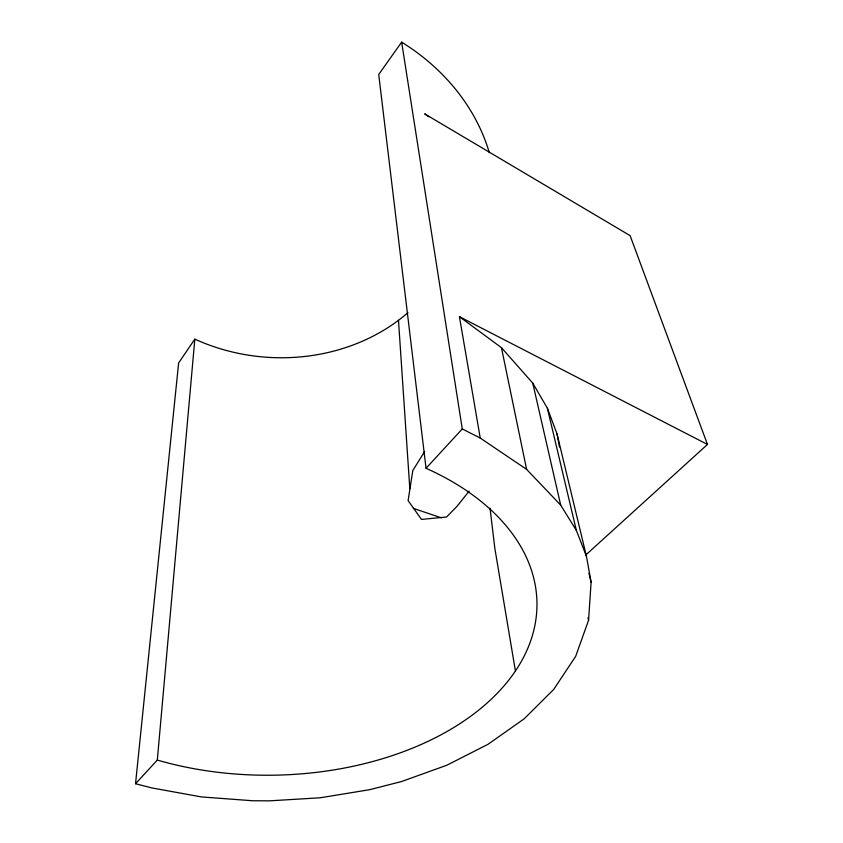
<?xml version="1.0" encoding="UTF-8"?>
<svg xmlns="http://www.w3.org/2000/svg" width="843" height="843" viewBox="0 0 843 843"><rect width="100%" height="100%" fill="white"/><g stroke="black" fill="none" stroke-linecap="round" stroke-linejoin="round"><path stroke-width="1.26" d="M407.97 312.637A181.909 155.902 4.5 0 1 194.828 339.128L178.632 362.975L135.533 783.727L151.687 787.899L201.477 796.93L252.394 800.734L269.433 800.85L320.224 797.784L369.761 789.67L401.595 781.514L446.811 765.244L488.013 744.306L524.061 718.91L553.714 689.426L575.674 656.318L588.572 620.269L591.101 582.197L586.433 556.275L557.065 434.019L547.402 408.265L532.755 383.101L501.448 347.674L459.435 316.683L480.236 438.054L526.601 469.361L560.69 505.105L576.359 530.416L586.433 556.275M135.533 783.727L157.314 760.07L194.828 339.128M424.682 451.437L412.817 470.52L408.107 500.637L421.5 519.414L446.579 516.991L456.706 506.675L469.172 491.111M489.33 152.72A220.508 189.317 4.7 0 0 401.647 42.15L378.718 74.479L426.042 468.286A266.125 168.6 -0.8 0 1 500.236 690.122A266.125 168.6 -0.8 0 1 157.314 760.07M426.042 468.286L462.27 428.95L401.647 42.15M585.78 555L707.467 444.451L630.111 235.629L424.682 113.868A237.789 195.302 2.9 0 1 428.876 116.808M413.397 508.361L441.479 517.865M462.27 428.95L480.236 438.054M459.435 316.683L707.467 444.451M588.972 573.282L591.101 582.197M547.402 408.265L576.359 530.416M587.992 617.719L588.572 620.269M532.755 383.101L560.69 505.105M501.448 347.674L526.601 469.361M557.065 434.019L559.467 446.969M515.421 670.965L494.862 548.498L490.025 508.224M398.486 320.298L409.814 488.687"/></g></svg>
